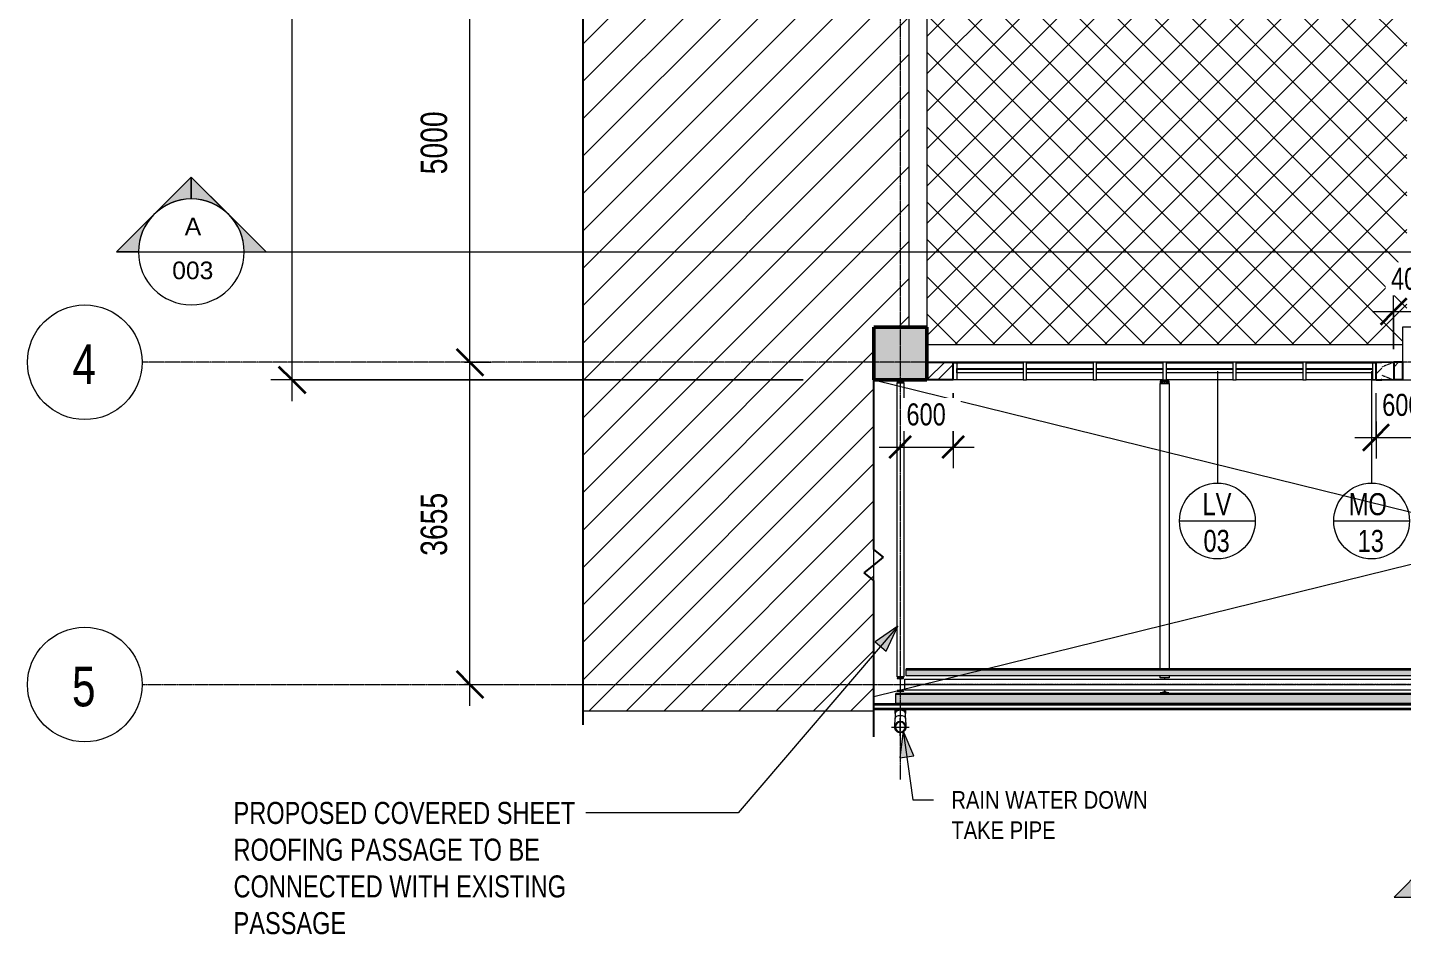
# Model space of a CAD drawing. Header units: millimetres. Extents: x -29259 to 87313, y -139821 to 46728.
# Drawn here: x 27047 to 42654, y -6490 to 3797 of the extents above; entities that cross this region are included whole.
import ezdxf

# ---------------------------------------------------------------- set-up
doc = ezdxf.new("R2010")
doc.units = ezdxf.units.MM
for name, pattern in [('Dash', [6.35, 3.175, -3.175]), ('Dash_2_', [6.35, 3.175, -3.175]), ('Grid Line', [22.225, 12.7, -3.175, 3.175, -3.175]), ('Hidden', [7.14375, 4.7625, -2.38125])]:
    doc.linetypes.add(name, pattern=pattern)
for name, color, linetype, lineweight in [('A-ANNO-DIMS', 211, 'Continuous', 9), ('A-ANNO-DIMS-100', 211, 'Continuous', 9), ('A-DETL-GENF', 92, 'Continuous', 9), ('A-DETL-MEDM', 33, 'Continuous', 25), ('A-DETL-THIN', 151, 'Continuous', 9), ('A-FLOR', 192, 'Continuous', 9), ('A-FLOR-PATT', 8, 'Continuous', 18), ('A-GLAZ', 151, 'Continuous', 9), ('A-GLAZ-HDLN', 1, 'Dash', 18), ('A-GLAZ-IDEN', 152, 'Continuous', 9), ('A-ROOF', 132, 'Continuous', 9), ('A-WALL', 113, 'Continuous', 18), ('A-WALL-PATT', 111, 'Continuous', 18), ('G-ANNO-SYMB', 111, 'Continuous', 9), ('G-ANNO-TEXT', 231, 'Continuous', 9), ('P-PIPE', 3, 'Continuous', 9), ('P-PIPE-CNTR', 3, 'Continuous', 9), ('S-BEAM', 12, 'Continuous', 9), ('S-BEAM-HDLN', 1, 'Dash', 9), ('S-COLS', 52, 'Continuous', 18), ('S-GRID', 8, 'Continuous', 9), ('S-GRID-IDEN', 1, 'Continuous', 9)]:
    doc.layers.add(name, color=color, linetype=linetype, lineweight=lineweight)
doc.styles.add('Arial Narrow', font='ARIALN.TTF', dxfattribs={"height": 200})
doc.styles.add('Arial_2', font='arial.ttf', dxfattribs={"height": 200})
doc.styles.add('Century Gothic', font='GOTHIC.TTF', dxfattribs={"width": 0.8, "height": 450})
doc.styles.add('Century Gothic_1', font='GOTHIC.TTF', dxfattribs={"width": 0.8, "height": 250})
doc.styles.add('Century Gothic_2', font='GOTHIC.TTF', dxfattribs={"width": 0.8, "height": 300})
doc.dimstyles.new('Diagonal_-_2_5mm_Century_Gothic', dxfattribs={"dimscale": 304.8, "dimtxt": 261.042067, "dimasz": 0.984252, "dimexe": 0.787402, "dimexo": 0.492126, "dimgap": 0.574147, "dimtad": 1, "dimdec": 0, "dimzin": 0, "dimdsep": 46, "dimtxsty": 'Century Gothic_1', "dimblk1": 'OBLIQUE', "dimblk2": 'OBLIQUE', "dimsah": 1, "dimcen": 0.09, "dimdle": 0.787402, "dimazin": 0, "dimtfac": 1, "dimtdec": 4, "dimtix": 1, "dimtmove": 0, "dimatfit": 3, "dimfxl": 1, "dimtvp": 1, "dimtfill": 1, "dimtolj": 1, "dimtzin": 0, "dimarcsym": 2})
doc.dimstyles.new('Diagonal_-_2_5mm_Century_Gothic__T', dxfattribs={"dimscale": 304.8, "dimtxt": 261.042067, "dimasz": 0.82021, "dimexe": 0.787402, "dimexo": 0.492126, "dimgap": 0.574147, "dimtad": 1, "dimdec": 0, "dimzin": 0, "dimdsep": 46, "dimtxsty": 'Century Gothic_1', "dimblk1": 'OBLIQUE', "dimblk2": 'OBLIQUE', "dimsah": 1, "dimcen": 0.09, "dimdle": 0.787402, "dimazin": 0, "dimtfac": 1, "dimtdec": 4, "dimtix": 1, "dimtmove": 0, "dimatfit": 3, "dimfxl": 1, "dimtvp": 1, "dimtfill": 1, "dimtolj": 1, "dimtzin": 0, "dimarcsym": 2})
doc.dimstyles.new('Diagonal_-_3mm_Century_Gothic', dxfattribs={"dimscale": 304.8, "dimtxt": 313.250481, "dimasz": 0.984252, "dimexe": 0.787402, "dimexo": 0.492126, "dimgap": 0.574147, "dimtad": 1, "dimdec": 0, "dimzin": 0, "dimdsep": 46, "dimtxsty": 'Century Gothic_2', "dimblk1": 'OBLIQUE', "dimblk2": 'OBLIQUE', "dimsah": 1, "dimcen": 0.09, "dimdle": 0.787402, "dimazin": 0, "dimtfac": 1, "dimtdec": 4, "dimtix": 1, "dimtmove": 0, "dimatfit": 3, "dimfxl": 1, "dimtvp": 1, "dimtfill": 1, "dimtolj": 1, "dimtzin": 0, "dimarcsym": 2})
pattern_1 = [(45, (36954.4, 0), (-251.447, 251.447), []), (45, (36954.4, 381), (-251.447, 251.447), [])]

# ---------------------------------------------------------------- blocks, each defined once
blk = doc.blocks.new('B Column - 510919-FIRST FLOOR PLAN')
at = {"layer": 'S-COLS', "lineweight": 9}
blk.add_hatch(color=55, dxfattribs=at).paths.add_polyline_path([(26, -3730), (38, -3730), (38, -3728), (34, -3724), (6, -3719), (4, -3716), (3, -3712), (4, -3594), (6, -3591), (10, -3589), (34, -3586), (38, -3580), (-37, -3580), (-37, -3582), (-34, -3586), (-6, -3591), (-4, -3594), (-2, -3598), (-4, -3716), (-6, -3719), (-10, -3721), (-34, -3724), (-37, -3730)])
at = {"layer": 'S-COLS', "color": 250, "lineweight": 9}
for p, q in [((38, -3580), (-37, -3580)), ((-37, -3580), (-37, -3582)), ((-34, -3586), (-10, -3589)), ((10, -3589), (34, -3586)), ((38, -3582), (38, -3580)), ((-37, -3728), (-37, -3730)), ((-37, -3730), (38, -3730)), ((-10, -3721), (-34, -3724)), ((-2, -3598), (-2, -3712)), ((3, -3712), (3, -3598)), ((34, -3724), (10, -3721)), ((38, -3730), (38, -3728))]:
    blk.add_line(p, q, dxfattribs=at)
for centre, radius, start, end in [((-33, -3582), 4.5, 180, 262), ((-11, -3598), 9, 0, 82), ((12, -3598), 9, 98, 180), ((33, -3582), 4.5, 278, 0), ((-33, -3728), 4.5, 98, 180), ((-11, -3712), 9, 278, 0), ((12, -3712), 9, 180, 262), ((33, -3728), 4.5, 360, 82)]:
    blk.add_arc(centre, radius, start, end, dxfattribs=at)
blk = doc.blocks.new('B - ISMB150-852612-FIRST FLOOR PLAN')
at = {"layer": 'S-BEAM', "color": 250}
for p, q in [((1710, 37), (1722, 37)), ((1722, 37), (1722, -37)), ((1722, -37), (1710, -37))]:
    blk.add_line(p, q, dxfattribs=at)
at = {"layer": 'S-BEAM-HDLN', "color": 250, "linetype": 'Dash_2_'}
for p, q in [((1708, 2), (1709, 2)), ((1710, 2), (1722, 2)), ((1709, -3), (1708, -3)), ((1722, -3), (1710, -3))]:
    blk.add_line(p, q, dxfattribs=at)
blk = doc.blocks.new('B - ISMB150-1419391-FIRST FLOOR PLAN')
at = {"layer": 'S-BEAM', "color": 250}
for p, q in [((-37, -212), (-37, -234)), ((38, -212), (-37, -212)), ((-37, -212), (-37, -212)), ((-37, -233), (-37, -234)), ((-37, -234), (38, -234)), ((-37, -3568), (-37, -234)), ((-34, -213), (-10, -213)), ((-10, -232), (-34, -233)), ((-2, -215), (-2, -231)), ((3, -231), (3, -215)), ((10, -213), (34, -213)), ((34, -233), (10, -232)), ((38, -234), (38, -212)), ((38, -212), (38, -212)), ((38, -234), (38, -233)), ((38, -234), (38, -3568)), ((38, -3568), (-37, -3568))]:
    blk.add_line(p, q, dxfattribs=at)
for centre, major_axis, start_param, end_param in [((-33, -212), (-4.5, 0), 0, 1.43117), ((-33, -233), (4.5, 0), 1.710423, 3.141593), ((-11, -215), (9, 0), 0, 1.43117), ((-11, -231), (-9, 0), 1.710423, 3.141593), ((12, -215), (-9, 0), 4.852015, 6.283185), ((12, -231), (9, 0), 3.141593, 4.572763), ((33, -212), (4.5, 0), 4.852015, 6.283185), ((33, -233), (4.5, 0), 0, 1.43117)]:
    blk.add_ellipse(centre, major_axis=major_axis, ratio=0.144776, start_param=start_param, end_param=end_param, dxfattribs=at)
blk = doc.blocks.new('B - ISMB250-1347309-FIRST FLOOR PLAN')
at = {"layer": 'S-BEAM', "color": 250}
for p, q in [((-2949.8, -62.5), (-2949.8, 62.5)), ((-2949.8, 62.5), (2937.3, 62.5)), ((2937.3, 62.5), (2937.3, -62.5)), ((2937.3, -62.5), (-2949.8, -62.5))]:
    blk.add_line(p, q, dxfattribs=at)
at = {"layer": 'S-BEAM-HDLN', "color": 250, "linetype": 'Dash_2_'}
for p, q in [((-2949.8, 3.45), (2937.3, 3.45)), ((2937.3, -3.45), (-2949.8, -3.45))]:
    blk.add_line(p, q, dxfattribs=at)
blk = doc.blocks.new('B - ISMB200-1419365-FIRST FLOOR PLAN')
at = {"layer": 'S-BEAM', "color": 250}
for p, q in [((2950, -216), (2950, -239)), ((3050, -216), (2950, -216)), ((2950, -216), (2950, -216)), ((2950, -239), (3050, -239)), ((2950, -239), (2950, -239)), ((2950, -3477), (2950, -239)), ((2955, -217), (2988, -217)), ((2988, -238), (2955, -238)), ((2997, -219), (2997, -236)), ((3003, -236), (3003, -219)), ((3012, -217), (3045, -217)), ((3045, -238), (3012, -238)), ((3050, -239), (3050, -216)), ((3050, -216), (3050, -216)), ((3050, -239), (3050, -239)), ((3050, -239), (3050, -3477)), ((2950, -3581), (2950, -3556)), ((3050, -3581), (2950, -3581)), ((3050, -3556), (3050, -3581))]:
    blk.add_line(p, q, dxfattribs=at)
for centre, major_axis, start_param, end_param in [((2955, -216), (5.5, 0), 3.141593, 4.572763), ((2955, -239), (5.5, 0), 1.710423, 3.141593), ((2986, -219), (11, 0), 0, 1.43117), ((2986, -236), (-11, 0), 1.710423, 3.141593), ((3014, -219), (-11, 0), 4.852015, 6.283185), ((3014, -236), (11, 0), 3.141593, 4.572763), ((3044, -216), (5.5, 0), 4.852015, 6.283185), ((3044, -239), (5.5, 0), 0, 1.43117)]:
    blk.add_ellipse(centre, major_axis=major_axis, ratio=0.114559, start_param=start_param, end_param=end_param, dxfattribs=at)
blk = doc.blocks.new('B Column - 1352867-FIRST FLOOR PLAN')
at = {"layer": 'S-COLS', "lineweight": 9}
h = blk.add_hatch(color=55, dxfattribs=at)
h.paths.add_polyline_path([(3006, -3755), (3050, -3755), (3050, -3753), (3045, -3748), (3010, -3742), (3006, -3739), (3003, -3734), (3003, -3732), (3002, -3718), (2997, -3718), (2997, -3735), (2994, -3739), (2990, -3742), (2988, -3743), (2955, -3748), (2950, -3753), (2950, -3755)])
h.paths.add_polyline_path([(2998, -3593), (3003, -3593), (3003, -3581), (2997, -3581), (2997, -3593)])
at = {"layer": 'S-COLS', "color": 250, "lineweight": 9}
for p, q in [((2997, -3581), (2997, -3593)), ((3003, -3593), (3003, -3581)), ((2988, -3743), (2955, -3748)), ((2997, -3718), (2997, -3732)), ((3003, -3732), (3003, -3718)), ((3045, -3748), (3012, -3743)), ((2950, -3753), (2950, -3755)), ((2950, -3755), (3050, -3755)), ((3050, -3755), (3050, -3753))]:
    blk.add_line(p, q, dxfattribs=at)
for centre, radius, start, end in [((2986, -3732), 11, 278, 0), ((3014, -3732), 11, 180, 262), ((2955, -3753), 5.5, 98, 180), ((3044, -3753), 5.5, 0, 82)]:
    blk.add_arc(centre, radius, start, end, dxfattribs=at)
blk = doc.blocks.new('SFC - ISMC125-1418506-FIRST FLOOR PLAN')
at = {"layer": 'S-BEAM', "color": 250}
for p, q in [((66, -3477), (66, -3476)), ((14199, -3476), (66, -3476)), ((66, -3479), (66, -3477)), ((66, -3491), (66, -3479)), ((14199, -3491), (66, -3491)), ((66, -3492), (66, -3491)), ((66, -3491), (66, -3491)), ((66, -3556), (66, -3492)), ((14199, -3492), (66, -3492)), ((14199, -3556), (66, -3556)), ((14199, -3476), (14199, -3477)), ((14199, -3477), (14199, -3479)), ((14199, -3479), (14199, -3491)), ((14199, -3491), (14199, -3491)), ((14199, -3491), (14199, -3492)), ((14199, -3492), (14199, -3556))]:
    blk.add_line(p, q, dxfattribs=at)
blk = doc.blocks.new('SFC - ISMC125-1360916-FIRST FLOOR PLAN')
at = {"layer": 'S-BEAM', "color": 250}
for p, q in [((-50, -3880), (-50, -3755)), ((2950, -3755), (-50, -3755)), ((5950, -3755), (3050, -3755)), ((10020, -3755), (6050, -3755)), ((14100, -3755), (10120, -3755)), ((14149, -3755), (14149, -3880))]:
    blk.add_line(p, q, dxfattribs=at)
at = {"layer": 'S-BEAM', "color": 250, "linetype": 'Hidden'}
for p, q in [((14149, -3760), (-50, -3760)), ((-50, -3766), (14149, -3766)), ((14149, -3869), (-50, -3869)), ((-50, -3875), (14149, -3875))]:
    blk.add_line(p, q, dxfattribs=at)
blk = doc.blocks.new('Roaster Building_ST_RVT2022_detached_rvt-2-FIRST FLOOR PLAN')
at = {"layer": 'S-COLS', "lineweight": 5}
blk.add_hatch(color=254, dxfattribs=at).paths.add_polyline_path([(26, -200), (300, -200), (300, 400), (-300, 400), (-300, -200), (-222, -200)])
at = {"layer": 'S-COLS', "color": 7, "lineweight": 50}
for p, q in [((100, 400), (-300, 400)), ((-300, 400), (-300, -200)), ((300, 400), (100, 400)), ((300, -200), (300, 400)), ((-300, -200), (300, -200))]:
    blk.add_line(p, q, dxfattribs=at)
at = {"layer": 'S-COLS', "color": 250, "lineweight": 9}
for p, q in [((6300, 400), (5700, 400)), ((5700, 400), (5700, -200)), ((5700, -200), (6300, -200))]:
    blk.add_line(p, q, dxfattribs=at)
at = {"layer": 'S-BEAM', "color": 250, "lineweight": 9, "rotation": 89.9999999999999}
blk.add_blockref('B - ISMB150-852612-FIRST FLOOR PLAN', (0, -1922), dxfattribs=at)
at = {"layer": 'S-BEAM', "color": 250, "lineweight": 9}
for name, p in [('B - ISMB150-1419391-FIRST FLOOR PLAN', (0, 0)), ('B - ISMB200-1419365-FIRST FLOOR PLAN', (0, 0)), ('SFC - ISMC125-1418506-FIRST FLOOR PLAN', (0, 0)), ('B - ISMB250-1347309-FIRST FLOOR PLAN', (3000, -3655)), ('SFC - ISMC125-1360916-FIRST FLOOR PLAN', (0, 0))]:
    blk.add_blockref(name, p, dxfattribs=at)
at = {"layer": 'S-COLS', "color": 250, "lineweight": 9}
for name in ['B Column - 510919-FIRST FLOOR PLAN', 'B Column - 1352867-FIRST FLOOR PLAN']:
    blk.add_blockref(name, (0, 0), dxfattribs=at)
blk = doc.blocks.new('SFC - ISMC125-V8-FIRST FLOOR PLAN')
at = {"layer": 'S-BEAM', "lineweight": 18}
for points in [[(12939, -3479), (14199, -3478), (14199, -3477), (66, -3477), (66, -3479), (12691, -3479)], [(8221, -3491), (14199, -3491), (14199, -3479), (66, -3479), (66, -3491), (8097, -3491)], [(14181, -3556), (14199, -3556), (14199, -3492), (66, -3492), (66, -3556), (14119, -3556)]]:
    blk.add_hatch(color=50, dxfattribs=at).paths.add_polyline_path(points)
at = {"layer": 'S-BEAM', "color": 255, "lineweight": 18}
for p, q in [((66, -3477), (66, -3476)), ((14199, -3476), (66, -3476)), ((66, -3479), (66, -3477)), ((66, -3491), (66, -3479)), ((14199, -3491), (66, -3491)), ((66, -3492), (66, -3491)), ((66, -3491), (66, -3491)), ((66, -3556), (66, -3492)), ((14199, -3492), (66, -3492)), ((14199, -3556), (66, -3556)), ((14199, -3476), (14199, -3477)), ((14199, -3477), (14199, -3479)), ((14199, -3479), (14199, -3491)), ((14199, -3491), (14199, -3491)), ((14199, -3491), (14199, -3492)), ((14199, -3492), (14199, -3556))]:
    blk.add_line(p, q, dxfattribs=at)
blk = doc.blocks.new('SFC - ISMC125-V9-FIRST FLOOR PLAN')
at = {"layer": 'S-BEAM', "lineweight": 18}
blk.add_hatch(color=50, dxfattribs=at).paths.add_polyline_path([(275, -3880), (14149, -3880), (14149, -3755), (-50, -3755), (-50, -3880), (26, -3880)])
at = {"layer": 'S-BEAM', "color": 255, "lineweight": 18}
for p, q in [((-50, -3880), (-50, -3755)), ((2950, -3755), (-50, -3755)), ((14149, -3760), (-50, -3760)), ((-50, -3766), (14149, -3766)), ((14149, -3869), (-50, -3869)), ((-50, -3875), (14149, -3875)), ((5950, -3755), (3050, -3755)), ((10020, -3755), (6050, -3755)), ((14100, -3755), (10120, -3755)), ((14149, -3755), (14149, -3880))]:
    blk.add_line(p, q, dxfattribs=at)
blk = doc.blocks.new('Roaster Building_ST_RVT2022 _SST__rvt-2-FIRST FLOOR PLAN')
at = {"layer": 'S-BEAM', "color": 250, "lineweight": 9}
for name in ['SFC - ISMC125-V8-FIRST FLOOR PLAN', 'SFC - ISMC125-V9-FIRST FLOOR PLAN']:
    blk.add_blockref(name, (0, 0), dxfattribs=at)
blk = doc.blocks.new('Roofs 1 - Roofs 1-615606-FIRST FLOOR PLAN')
at = {"layer": 'A-ROOF', "lineweight": 35}
for p, q in [((14300, -3880), (-300, -3880)), ((14300, -3933), (14300, -3880)), ((14300, -3933), (-300, -3933))]:
    blk.add_line(p, q, dxfattribs=at)
blk = doc.blocks.new('M_Elbow - PVC - Sch 40 - Standard-772241-FIRST FLOOR PLAN')
at = {"layer": 'P-PIPE'}
for p, q in [((14096, -4041), (14096, -4086)), ((14223, -4086), (14223, -4041))]:
    blk.add_line(p, q, dxfattribs=at)
at = {"layer": 'P-PIPE', "flags": 128}
for points in [[(14096, -4137), (14096, -4137), (14096, -4137), (14096, -4136), (14096, -4136), (14096, -4135), (14096, -4134), (14096, -4133), (14096, -4132), (14096, -4131), (14096, -4129), (14096, -4127), (14096, -4126), (14096, -4124), (14096, -4122), (14096, -4119), (14096, -4117), (14096, -4114), (14096, -4112), (14096, -4109), (14096, -4106), (14096, -4103), (14096, -4100), (14096, -4097), (14096, -4094), (14096, -4090), (14096, -4087), (14096, -4086)], [(14160, -4201), (14157, -4201), (14155, -4200), (14152, -4200), (14150, -4200), (14147, -4199), (14145, -4199), (14142, -4198), (14140, -4197), (14138, -4197), (14135, -4196), (14133, -4195), (14131, -4193), (14128, -4192), (14126, -4191), (14124, -4190), (14122, -4188), (14120, -4186), (14118, -4185), (14116, -4183), (14114, -4181), (14113, -4179), (14111, -4178), (14109, -4176), (14108, -4174), (14107, -4171), (14105, -4169), (14104, -4167), (14103, -4165), (14102, -4162), (14101, -4160), (14100, -4158), (14099, -4155), (14098, -4153), (14098, -4150), (14097, -4148), (14097, -4145), (14097, -4143), (14097, -4140), (14096, -4138), (14096, -4137)], [(14223, -4137), (14223, -4140), (14223, -4142), (14223, -4145), (14223, -4147), (14222, -4150), (14222, -4152), (14221, -4155), (14220, -4157), (14219, -4159), (14218, -4162), (14217, -4164), (14216, -4166), (14215, -4169), (14214, -4171), (14212, -4173), (14211, -4175), (14209, -4177), (14208, -4179), (14206, -4181), (14204, -4183), (14202, -4184), (14200, -4186), (14198, -4188), (14196, -4189), (14194, -4191), (14192, -4192), (14190, -4193), (14188, -4194), (14185, -4195), (14183, -4196), (14181, -4197), (14178, -4198), (14176, -4199), (14173, -4199), (14171, -4200), (14168, -4200), (14166, -4200), (14163, -4201), (14161, -4201), (14160, -4201)], [(14223, -4086), (14223, -4090), (14223, -4093), (14223, -4096), (14223, -4100), (14223, -4103), (14223, -4106), (14223, -4109), (14223, -4111), (14223, -4114), (14223, -4117), (14223, -4119), (14223, -4121), (14223, -4123), (14223, -4125), (14223, -4127), (14223, -4129), (14223, -4130), (14223, -4132), (14223, -4133), (14223, -4134), (14223, -4135), (14223, -4136), (14223, -4136), (14223, -4137), (14223, -4137), (14223, -4137), (14223, -4137)]]:
    blk.add_lwpolyline(points, dxfattribs=at)
at = {"layer": 'P-PIPE'}
for start, end in [(90, 270), (270, 90)]:
    blk.add_arc((14160, -4137), 63.5, start, end, dxfattribs=at)
for start_param, end_param in [(1.570796, 3.141593), (0, 1.570796)]:
    blk.add_ellipse((14160, -4041), major_axis=(63.5, 0), ratio=0.5, start_param=start_param, end_param=end_param, dxfattribs=at)
blk = doc.blocks.new('M_Elbow - PVC - Sch 40 - Standard-V3-FIRST FLOOR PLAN')
at = {"layer": 'P-PIPE'}
for p, q in [((-63, -3933), (-63, -3976)), ((64, -3976), (64, -3933))]:
    blk.add_line(p, q, dxfattribs=at)
at = {"layer": 'P-PIPE', "flags": 128}
blk.add_lwpolyline([(-63, -3880), (-63, -3880), (-63, -3880)], dxfattribs=at)
at = {"layer": 'P-PIPE'}
for start_param, end_param in [(1.570796, 3.576157), (5.84862, 7.853982)]:
    blk.add_ellipse((0, -3976), major_axis=(63.5, 0), ratio=0.5, start_param=start_param, end_param=end_param, dxfattribs=at)
blk = doc.blocks.new('LTTS_Louver_6700x1000 mm - LTTS_Louver_4800x1650 mm-980970-FIRST FLOOR PLAN')
at = {"layer": 'A-GLAZ'}
for p, q in [((-2400, 100), (-2400, -100)), ((-2360, 100), (-2400, 100)), ((-2360, -100), (-2360, 100)), ((-2360, -20), (-2360, 20)), ((-2360, 20), (-1607, 20)), ((-1567, 100), (-1607, 100)), ((-1607, 100), (-1607, -100)), ((-1567, -100), (-1567, 100)), ((-1567, 20), (-813, 20)), ((-773, 100), (-813, 100)), ((-813, 100), (-813, -100)), ((-773, -100), (-773, 100)), ((-773, 20), (-20, 20)), ((20, 100), (-20, 100)), ((-20, 100), (-20, -100)), ((20, -100), (20, 100)), ((20, 20), (773, 20)), ((813, 100), (773, 100)), ((773, 100), (773, -100)), ((813, -100), (813, 100)), ((813, 20), (1567, 20)), ((1607, 100), (1567, 100)), ((1567, 100), (1567, -100)), ((1607, -100), (1607, 100)), ((1607, 20), (2360, 20)), ((2360, -100), (2360, 100)), ((2360, 100), (2400, 100)), ((2360, 20), (2360, -20)), ((2400, 100), (2400, -100)), ((-2400, -100), (-2360, -100)), ((-2360, -29), (-2360, -20)), ((-2360, -20), (-1607, -20)), ((-1607, -29), (-2360, -29)), ((-1607, -100), (-1567, -100)), ((-1567, -20), (-813, -20)), ((-813, -29), (-1567, -29)), ((-813, -100), (-773, -100)), ((-773, -20), (-20, -20)), ((-20, -29), (-773, -29)), ((-20, -100), (20, -100)), ((20, -20), (773, -20)), ((773, -29), (20, -29)), ((773, -100), (813, -100)), ((813, -20), (1567, -20)), ((1567, -29), (813, -29)), ((1567, -100), (1607, -100)), ((1607, -20), (2360, -20)), ((2360, -29), (1607, -29)), ((2360, -20), (2360, -29)), ((2400, -100), (2360, -100))]:
    blk.add_line(p, q, dxfattribs=at)
blk = doc.blocks.new('MECH CUTOUT - M 13-993459-FIRST FLOOR PLAN')
at = {"layer": 'A-GLAZ'}
for p, q in [((-114, 100), (-250, 100)), ((-250, -100), (-250, 100)), ((-114, -100), (-250, -100))]:
    blk.add_line(p, q, dxfattribs=at)
at = {"layer": 'A-GLAZ-HDLN'}
for p, q in [((-114, 45), (-250, 100)), ((-250, -100), (-114, -45))]:
    blk.add_line(p, q, dxfattribs=at)
blk = doc.blocks.new('M_Break Line - M_Break Line-970890-FIRST FLOOR PLAN')
at = {"layer": 'A-DETL-MEDM'}
for p, q in [((-1949, 0), (-1655, 0)), ((-1655, 0), (-177, 0)), ((-177, 0), (-88, 109)), ((-88, 109), (0, 0)), ((0, 0), (88, -109)), ((88, -109), (177, 0)), ((177, 0), (2100, 0))]:
    blk.add_line(p, q, dxfattribs=at)
blk = doc.blocks.new('M_Break Line - M_Break Line-679379-FIRST FLOOR PLAN')
at = {"layer": 'A-DETL-MEDM'}
blk.add_line((-14313, 0), (-71, 0), dxfattribs=at)
blk = doc.blocks.new('Elevation - Filled Arrow 3-988372-FIRST FLOOR PLAN')
at = {"layer": 'G-ANNO-SYMB'}
h = blk.add_hatch(color=256, dxfattribs=at)
edge = h.paths.add_edge_path()
edge.add_line((0, 7.07), (3.54, 3.54))
edge.add_arc((0, 0), 5, 45, 135)
edge.add_line((-3.54, 3.54), (0, 7.07))
h = blk.add_hatch(color=256, dxfattribs=at)
edge = h.paths.add_edge_path()
edge.add_line((-7.07, 0), (-3.54, 3.54))
edge.add_arc((0, 0), 5, 135, 180)
edge.add_line((-5, 0), (-7.07, 0))
h = blk.add_hatch(color=256, dxfattribs=at)
edge = h.paths.add_edge_path()
edge.add_line((7.07, 0), (5, 0))
edge.add_arc((0, 0), 5, 0, 45)
edge.add_line((3.54, 3.54), (7.07, 0))
for p, q in [((0, 7.07), (-3.54, 3.54)), ((0, 7.07), (-3.54, 3.54)), ((3.54, 3.54), (0, 7.07)), ((3.54, 3.54), (0, 7.07)), ((-3.54, 3.54), (-7.07, 0)), ((-3.54, 3.54), (-7.07, 0)), ((3.54, 3.54), (7.07, 0)), ((7.07, 0), (3.54, 3.54)), ((-7.07, 0), (-5, 0)), ((-7.07, 0), (-5, 0)), ((7.07, 0), (5, 0)), ((5, 0), (7.07, 0))]:
    blk.add_line(p, q, dxfattribs=at)
for start, end in [(0, 180), (45, 135), (135, 180), (0, 45), (0, 45)]:
    blk.add_arc((0, 0), 5, start, end, dxfattribs=at)
blk = doc.blocks.new('Grid - M_Grid Head - Circle-24584-FIRST FLOOR PLAN')
at = {"layer": 'S-GRID-IDEN'}
blk.add_circle((0, 0), 6.5, dxfattribs=at)
blk = doc.blocks.new('Section - M_Section Head - Filled-1049-FIRST FLOOR PLAN')
at = {"layer": 'G-ANNO-SYMB'}
h = blk.add_hatch(color=256, dxfattribs=at)
edge = h.paths.add_edge_path()
edge.add_line((-6, 8.49), (-6, 6))
edge.add_arc((-6, 0), 6, 90, 135)
edge.add_line((-10.24, 4.24), (-6, 8.49))
h = blk.add_hatch(color=256, dxfattribs=at)
edge = h.paths.add_edge_path()
edge.add_line((-6, 8.49), (-1.76, 4.24))
edge.add_arc((-6, 0), 6, 45, 90)
edge.add_line((-6, 6), (-6, 8.49))
h = blk.add_hatch(color=256, dxfattribs=at)
edge = h.paths.add_edge_path()
edge.add_line((-14.49, 0), (-10.24, 4.24))
edge.add_arc((-6, 0), 6, 135, 180)
edge.add_line((-12, 0), (-14.49, 0))
h = blk.add_hatch(color=256, dxfattribs=at)
edge = h.paths.add_edge_path()
edge.add_line((2.49, 0), (0, 0))
edge.add_arc((-6, 0), 6, 360, 405)
edge.add_line((-1.76, 4.24), (2.49, 0))
for p, q in [((-6, 8.49), (-14.49, 0)), ((-6, 8.49), (-10.24, 4.24)), ((-6, 8.49), (2.49, 0)), ((-6, 6), (-6, 8.49)), ((-6, 8.49), (-6, 6)), ((-1.76, 4.24), (-6, 8.49)), ((-10.24, 4.24), (-14.49, 0)), ((2.49, 0), (-1.76, 4.24)), ((-14.49, 0), (-12, 0)), ((0, 0), (2.49, 0)), ((-12, 0), (-14.49, 0)), ((0, 0), (2.49, 0))]:
    blk.add_line(p, q, dxfattribs=at)
for start, end in [(360, 180), (90, 135), (45, 90), (135, 180), (360, 45), (180, 360)]:
    blk.add_arc((-6, 0), 6, start, end, dxfattribs=at)
blk = doc.blocks.new('DIMBLOCK25-FIRST FLOOR PLAN')
at = {"layer": 'A-ANNO-DIMS-100', "lineweight": 35, "transparency": 16777216}
for p, q in [((32069, 0), (31919, 150)), ((32069, 0), (32219, -150)), ((32069, -3655), (31919, -3505)), ((32069, -3655), (32219, -3805))]:
    blk.add_line(p, q, dxfattribs=at)
at = {"layer": 'A-ANNO-DIMS-100', "transparency": 16777216}
for p, q in [((32007, 0), (32309, 0)), ((32069, 0), (32007, 0)), ((32069, -3895), (32069, 0)), ((32007, -3655), (32309, -3655)), ((32069, -3655), (32007, -3655))]:
    blk.add_line(p, q, dxfattribs=at)
at = {"layer": 'A-ANNO-DIMS-100', "color": 0, "transparency": 16777216, "insert": (31510, -2195), "char_height": 300, "width": 883.07, "attachment_point": 1, "rotation": 90, "line_spacing_factor": 0.984502, "style": 'Century Gothic_2', "bg_fill": 3, "box_fill_scale": 1.25, "bg_fill_color": 256, "bg_fill_true_color": 13158600, "bg_fill_transparency": 0}
blk.add_mtext('3655', dxfattribs=at)
blk = doc.blocks.new('_Oblique')
at = {"color": 0, "linetype": 'ByBlock', "lineweight": -2}
blk.add_line((-0.5, -0.5), (0.5, 0.5), dxfattribs=at)
blk = doc.blocks.new('DIMBLOCK26-FIRST FLOOR PLAN')
at = {"layer": 'A-ANNO-DIMS-100', "lineweight": 35, "transparency": 16777216}
for p, q in [((32069, 5000), (31919, 5150)), ((32069, 5000), (32219, 4850)), ((32069, 0), (31919, 150)), ((32069, 0), (32219, -150))]:
    blk.add_line(p, q, dxfattribs=at)
at = {"layer": 'A-ANNO-DIMS-100', "transparency": 16777216}
for p, q in [((32007, 5000), (32309, 5000)), ((32069, 5000), (32007, 5000)), ((32069, 0), (32069, 5000)), ((32007, 0), (32309, 0)), ((32069, 0), (32007, 0))]:
    blk.add_line(p, q, dxfattribs=at)
at = {"layer": 'A-ANNO-DIMS-100', "color": 0, "transparency": 16777216, "insert": (31510, 2132), "char_height": 300, "width": 883.07, "attachment_point": 1, "rotation": 90, "line_spacing_factor": 0.984502, "style": 'Century Gothic_2', "bg_fill": 3, "box_fill_scale": 1.25, "bg_fill_color": 256, "bg_fill_true_color": 13158600, "bg_fill_transparency": 0}
blk.add_mtext('5000', dxfattribs=at)
blk = doc.blocks.new('LTTS_A1_WINDOW TAG - LTTS_A1_WINDOW TAG-803410-FIRST FLOOR PLAN')
at = {"layer": 'A-GLAZ-IDEN'}
blk.add_line((-4.31, 0), (4.29, 0), dxfattribs=at)
blk.add_circle((-0.01, 0), 4.3, dxfattribs=at)
blk = doc.blocks.new('DIMBLOCK64-FIRST FLOOR PLAN')
at = {"layer": 'A-ANNO-DIMS-100', "transparency": 16777216}
for p, q in [((37554, -350), (37554, -1201)), ((37554, -961), (37554, -350)), ((36954, -935), (36954, -1201)), ((36954, -961), (36954, -935)), ((36714, -961), (37794, -961))]:
    blk.add_line(p, q, dxfattribs=at)
at = {"layer": 'A-ANNO-DIMS-100', "lineweight": 35, "transparency": 16777216}
for p, q in [((36954, -961), (37079, -836)), ((37554, -961), (37679, -836)), ((36954, -961), (36829, -1086)), ((37554, -961), (37429, -1086))]:
    blk.add_line(p, q, dxfattribs=at)
at = {"layer": 'A-ANNO-DIMS-100', "color": 0, "transparency": 16777216, "insert": (37024, -466), "char_height": 250, "width": 551.92, "attachment_point": 1, "line_spacing_factor": 0.984502, "style": 'Century Gothic_1', "bg_fill": 3, "box_fill_scale": 1.25, "bg_fill_color": 256, "bg_fill_true_color": 13158600, "bg_fill_transparency": 0}
blk.add_mtext('600', dxfattribs=at)
blk = doc.blocks.new('DIMBLOCK67-FIRST FLOOR PLAN')
at = {"layer": 'A-ANNO-DIMS-100', "transparency": 16777216}
for p, q in [((42354, -350), (42354, -1093)), ((42354, -853), (42354, -350)), ((42114, -853), (43194, -853)), ((42954, -791), (42954, -1093)), ((42954, -853), (42954, -791))]:
    blk.add_line(p, q, dxfattribs=at)
at = {"layer": 'A-ANNO-DIMS-100', "lineweight": 35, "transparency": 16777216}
for p, q in [((42354, -853), (42504, -703)), ((42954, -853), (43104, -703)), ((42354, -853), (42204, -1003)), ((42954, -853), (42804, -1003))]:
    blk.add_line(p, q, dxfattribs=at)
at = {"layer": 'A-ANNO-DIMS-100', "color": 0, "transparency": 16777216, "insert": (42424, -358), "char_height": 250, "width": 551.92, "attachment_point": 1, "line_spacing_factor": 0.984502, "style": 'Century Gothic_1', "bg_fill": 3, "box_fill_scale": 1.25, "bg_fill_color": 256, "bg_fill_true_color": 13158600, "bg_fill_transparency": 0}
blk.add_mtext('600', dxfattribs=at)
blk = doc.blocks.new('DIMBLOCK70-FIRST FLOOR PLAN')
at = {"layer": 'A-ANNO-DIMS-100', "transparency": 16777216}
for p, q in [((30051, -440), (30051, 17540)), ((36204, 17300), (29811, 17300)), ((30051, 17300), (36204, 17300)), ((35850, -200), (29811, -200)), ((30051, -200), (35850, -200))]:
    blk.add_line(p, q, dxfattribs=at)
at = {"layer": 'A-ANNO-DIMS-100', "lineweight": 35, "transparency": 16777216}
for p, q in [((30051, 17300), (29901, 17450)), ((30051, 17300), (30201, 17150)), ((30051, -200), (29901, -50)), ((30051, -200), (30201, -350))]:
    blk.add_line(p, q, dxfattribs=at)
at = {"layer": 'A-ANNO-DIMS-100', "color": 0, "transparency": 16777216, "insert": (29491, 8090), "char_height": 300, "width": 1103.84, "attachment_point": 1, "rotation": 90, "line_spacing_factor": 0.984502, "style": 'Century Gothic_2', "bg_fill": 3, "box_fill_scale": 1.25, "bg_fill_color": 256, "bg_fill_true_color": 13158600, "bg_fill_transparency": 0}
blk.add_mtext('17500', dxfattribs=at)
blk = doc.blocks.new('DIMBLOCK74-FIRST FLOOR PLAN')
at = {"layer": 'A-ANNO-DIMS-100', "transparency": 16777216}
for p, q in [((42554, 150), (42554, 816)), ((42954, 638), (42954, 336)), ((42954, 576), (42954, 638)), ((42314, 576), (43194, 576)), ((42554, 576), (42554, 150))]:
    blk.add_line(p, q, dxfattribs=at)
at = {"layer": 'A-ANNO-DIMS-100', "lineweight": 35, "transparency": 16777216}
for p, q in [((42554, 576), (42704, 726)), ((42954, 576), (43104, 726)), ((42554, 576), (42404, 426)), ((42954, 576), (42804, 426))]:
    blk.add_line(p, q, dxfattribs=at)
at = {"layer": 'A-ANNO-DIMS-100', "color": 0, "transparency": 16777216, "insert": (42524, 1072), "char_height": 250, "width": 551.92, "attachment_point": 1, "line_spacing_factor": 0.984502, "style": 'Century Gothic_1', "bg_fill": 3, "box_fill_scale": 1.25, "bg_fill_color": 256, "bg_fill_true_color": 13158600, "bg_fill_transparency": 0}
blk.add_mtext('400', dxfattribs=at)

msp = doc.modelspace()

# ---------------------------------------------------------------- hatches: boundary and pattern name
at = {"layer": 'A-DETL-GENF'}
h = msp.add_hatch(dxfattribs=at)
h.set_pattern_fill('FP_2', color=9, style=0, pattern_type=2)
h.set_pattern_definition([(45, (36954.4, 0), (-212.132, 212.132), [])])
h.paths.add_polyline_path([(34994, -3955.1), (36654.4, -3955.1), (36654.4, 400), (37054.4, 400), (37054.4, 4700), (36654.4, 4700), (36654.4, 5300), (37054.4, 5300), (37054.4, 10699.9), (36654.4, 10699.9), (36654.4, 11299.9), (37054.4, 11299.9), (37054.4, 16099.9), (36354.4, 16099.9), (36354.4, 17299.9), (37054.4, 17299.9), (37054.4, 17600), (46499.4, 17600), (46499.4, 20391.8), (40181.1, 20391.8), (40145.7, 20239.6), (40110.3, 20391.8), (33354.4, 20391.8), (33354.4, 10270.7), (33529.4, 10235.3), (33354.4, 10199.9), (33354.4, -3955.1)])
at = {"layer": 'A-FLOR-PATT', "lineweight": 9}
h = msp.add_hatch(dxfattribs=at)
h.set_pattern_fill('FP_3', color=256, style=0, pattern_type=2)
h.set_pattern_definition([(45, (36954.4, 0), (-212.132, 212.132), []), (135, (36954.4, 0), (-212.132, -212.132), [])])
h.paths.add_polyline_path([(37255, 200), (42654.4, 200), (42654.4, 400), (42704.4, 400), (42704.4, 4700), (42654.4, 4700), (42654.4, 5300), (43254.4, 5300), (43254.4, 5200), (46119.4, 5200), (46119.4, 5775), (46044.4, 5775.9), (46044.4, 10899.9), (45763.8, 10899.9), (45763.8, 9948.7), (44538.8, 9948.7), (44538.8, 10899.9), (43254.4, 10899.9), (43254.4, 10699.9), (42654.4, 10699.9), (42654.4, 10899.9), (37255, 10899.9), (37255, 1118.9)])
h.paths.add_polyline_path([(48900.4, 5200), (50654.4, 5200), (50654.4, 5300), (50854.4, 5300), (50854.4, 10699.9), (50654.4, 10699.9), (50654.4, 10899.9), (49753.9, 10899.9), (49753.1, 7231.7), (48724.4, 7231.7), (48723.5, 5775), (48649.4, 5775), (48649.4, 5200)])
h.paths.add_polyline_path([(48652, 5825), (48674.4, 5825), (48675.2, 7281.7), (49703.9, 7281.7), (49703.9, 10899.9), (49678.9, 10899.9), (49678.9, 7306.7), (48649.4, 7306.7), (48649.4, 5825)])
h.paths.add_polyline_path([(46119.4, 5825), (46119.4, 10899.9), (46094.4, 10899.9), (46094.4, 5825)])
h.paths.add_polyline_path([(44891.3, 9061.5), (44819.7, 9067.7), (44750.2, 9086.3), (44685.1, 9116.7), (44626.2, 9158), (44575.3, 9208.8), (44534.1, 9267.7), (44503.7, 9332.9), (44485.1, 9402.3), (44478.8, 9474), (44485.1, 9545.6), (44503.7, 9615), (44534.1, 9680.2), (44575.3, 9739.1), (44626.2, 9789.9), (44685.1, 9831.2), (44750.2, 9861.6), (44819.7, 9880.2), (44891.3, 9886.5), (44962.9, 9880.2), (45032.4, 9861.6), (45097.6, 9831.2), (45156.5, 9789.9), (45207.3, 9739.1), (45248.5, 9680.2), (45278.9, 9615), (45297.5, 9545.6), (45303.8, 9474), (45297.5, 9402.3), (45278.9, 9332.9), (45248.5, 9267.7), (45207.3, 9208.8), (45156.5, 9158), (45097.6, 9116.7), (45032.4, 9086.3), (44962.9, 9067.7), (44927.1, 9064.6)])
h.paths.add_polyline_path([(40076.9, 9429.4), (40031.7, 9429.4), (39987.8, 9440.2), (39947.8, 9461.2), (39914, 9491.2), (39888.3, 9528.4), (39872.3, 9570.7), (39866.8, 9615.5), (39872.3, 9660.4), (39888.3, 9702.7), (39914, 9739.9), (39947.8, 9769.8), (39987.8, 9790.8), (40031.7, 9801.7), (40076.9, 9801.7), (40120.8, 9790.8), (40160.8, 9769.8), (40194.7, 9739.9), (40220.3, 9702.7), (40236.4, 9660.4), (40241.8, 9615.5), (40236.4, 9570.7), (40220.3, 9528.4), (40194.7, 9491.2), (40160.8, 9461.2), (40120.8, 9440.2)])
at = {"layer": 'A-WALL-PATT', "lineweight": 9}
h = msp.add_hatch(dxfattribs=at)
h.set_pattern_fill('FP_1', color=256, style=0, pattern_type=2)
h.set_pattern_definition(pattern_1)
h.paths.add_polyline_path([(37254.4, -200.1), (37271.4, -200), (37271.4, -5.7), (38347.7, -5.7), (38347.7, -0.1), (37254.4, -0.1), (37254.4, -200)])
h.paths.add_polyline_path([(42654.4, -200.1), (42654.4, -0.1), (42558, -0.1), (42558, -200.1)])
h.paths.add_polyline_path([(42417, -200.1), (42418, -200), (42418, -0.1), (41561.1, -1), (41561.1, -5.7), (42417, -5.7), (42417, -200)])
h.paths.add_polyline_path([(39181.1, -5.7), (39934.4, -5.7), (39934.4, -0.1), (39181.1, -0.1), (39181.1, -3.6)])
h.paths.add_polyline_path([(41521.1, -5.7), (41521.1, -0.1), (40767.7, -0.1), (40767.7, -5.7), (41450.5, -5.7)])
h.paths.add_polyline_path([(39141.1, -5.7), (39141.1, -0.1), (38387.7, -0.1), (38387.7, -5.7), (38967.2, -5.7)])
h.paths.add_polyline_path([(40727.7, -5.7), (40727.7, -0.1), (39974.4, -0.1), (39974.4, -5.7), (40705.5, -5.7)])
h = msp.add_hatch(dxfattribs=at)
h.set_pattern_fill('FP_1', color=256, style=0, pattern_type=2)
h.set_pattern_definition(pattern_1)
h.paths.add_polyline_path([(42354.4, -200.1), (42417, -200.1), (42417, -5.7), (42354.4, -5.7), (42354.4, -100.1)])
h.paths.add_polyline_path([(37477.3, -200.1), (37554.4, -200.1), (37554.4, -5.7), (37271.4, -5.7), (37271.4, -200.1)])
h = msp.add_hatch(dxfattribs=at)
h.set_pattern_fill('FP_1', color=256, style=0, pattern_type=2)
h.set_pattern_definition(pattern_1)
h.paths.add_polyline_path([(42554.4, -200.1), (42558, -200.1), (42558, -0.1), (42554.4, -0.1)])
at = {"layer": 'G-ANNO-TEXT'}
for points in [[(36927, -2995), (36670.7, -3170.5), (36792.8, -3275.1)], [(36986, -4178.9), (36948.3, -4487.2), (37107.5, -4464.8)]]:
    msp.add_hatch(color=250, dxfattribs=at).paths.add_polyline_path(points)

# ---------------------------------------------------------------- linework, layer by layer
at = {"layer": 'A-DETL-THIN'}
for p, q in [((37054.4, 400), (37054.4, 4700)), ((36654.4, -3955.1), (36654.4, 400)), ((36654.4, 400), (37054.4, 400)), ((36654.4, -200), (51254.4, -3793.1)), ((51254.4, -200), (36654.4, -3793.1)), ((33354.4, -3955.1), (36654.4, -3955.1))]:
    msp.add_line(p, q, dxfattribs=at)
at = {"layer": 'A-FLOR'}
for p, q in [((37255, 10899.9), (37255, 200)), ((37255, 200), (42654.4, 200))]:
    msp.add_line(p, q, dxfattribs=at)
at = {"layer": 'A-GLAZ-IDEN'}
msp.add_line((40554.4, -100.1), (40553.3, -1370.1), dxfattribs=at)
at = {"layer": 'A-WALL', "lineweight": 25}
for p, q in [((37254.4, -0.1), (38347.7, -0.1)), ((37254.4, -0.1), (37254.4, -200.1)), ((37554.4, -200.1), (37554.4, -5.7)), ((38387.7, -0.1), (39141.1, -0.1)), ((39181.1, -0.1), (39934.4, -0.1)), ((39974.4, -0.1), (40727.7, -0.1)), ((40767.7, -0.1), (41521.1, -0.1)), ((41561.1, -0.1), (42418, -0.1)), ((42354.4, -200.1), (42354.4, -5.7)), ((42654.4, -0.1), (42554.4, -0.1)), ((42554.4, -0.1), (42554.4, -200.1)), ((42654.4, -0.1), (42654.4, -200.1)), ((37554.4, -200.1), (37254.4, -200.1)), ((42354.4, -200.1), (42418, -200.1)), ((42654.4, -200.1), (42554.4, -200.1))]:
    msp.add_line(p, q, dxfattribs=at)
at = {"layer": 'A-WALL', "lineweight": 9}
for p, q in [((37554.4, -5.7), (38347.7, -5.7)), ((38387.7, -5.7), (39141.1, -5.7)), ((39181.1, -5.7), (39934.4, -5.7)), ((39974.4, -5.7), (40727.7, -5.7)), ((40767.7, -5.7), (41521.1, -5.7)), ((41561.1, -5.7), (42354.4, -5.7)), ((42418, -0.1), (42554.4, -0.1)), ((38347.7, -200.1), (37554.4, -200.1)), ((39141.1, -200.1), (38387.7, -200.1)), ((39934.4, -200.1), (39181.1, -200.1)), ((40727.7, -200.1), (39974.4, -200.1)), ((41521.1, -200.1), (40767.7, -200.1)), ((42354.4, -200.1), (41561.1, -200.1)), ((42554.4, -200.1), (42418, -200.1))]:
    msp.add_line(p, q, dxfattribs=at)
at = {"layer": 'G-ANNO-SYMB'}
for p, q in [((28306.8, 1252.3), (29506.8, 1252.3)), ((29506.8, 1252.3), (56718.9, 1252.3))]:
    msp.add_line(p, q, dxfattribs=at)
at = {"layer": 'G-ANNO-TEXT', "color": 250}
for p, q in [((36927, -2995), (35112.9, -5111.5)), ((36927, -2995), (36670.7, -3170.5)), ((36792.8, -3275.1), (36927, -2995)), ((36670.7, -3170.5), (36792.8, -3275.1)), ((36986, -4178.9), (36948.3, -4487.2)), ((37107.5, -4464.8), (36986, -4178.9)), ((36986, -4178.9), (37096.6, -4963.7)), ((36948.3, -4487.2), (37107.5, -4464.8)), ((37096.6, -4963.7), (37330.7, -4963.7)), ((33729.7, -5111.5), (33383.4, -5111.5)), ((35112.9, -5111.5), (33729.7, -5111.5))]:
    msp.add_line(p, q, dxfattribs=at)
at = {"layer": 'P-PIPE'}
for p, q in [((36897.2, -3976), (36897.2, -4040.9)), ((37011.5, -4040.9), (37011.5, -3976))]:
    msp.add_line(p, q, dxfattribs=at)
for radius, start, end in [(57.2, 0, 180), (57.1, 180, 360)]:
    msp.add_arc((36954.4, -4137.1), radius, start, end, dxfattribs=at)
for major_axis, start_param, end_param in [((-57.2, 0), 4.712389, 6.2831853), ((-57.1, 0), 3.1415927, 4.712389)]:
    msp.add_ellipse((36954.4, -3976), major_axis=major_axis, ratio=0.5, start_param=start_param, end_param=end_param, dxfattribs=at)
at = {"layer": 'P-PIPE-CNTR'}
for p, q in [((36854.4, -3879.8), (36890.9, -3879.8)), ((36954.4, -4237.1), (36954.4, -4037.1)), ((36854.4, -4137.1), (37054.4, -4137.1))]:
    msp.add_line(p, q, dxfattribs=at)
at = {"layer": 'S-GRID', "linetype": 'Grid Line'}
for p, q in [((36954.4, 24636.9), (36954.4, -4731.2)), ((57401, 0), (28347.2, 0)), ((28347.2, -3655.1), (54329.1, -3655.1))]:
    msp.add_line(p, q, dxfattribs=at)

# ---------------------------------------------------------------- block references
at = {"color": 10, "lineweight": 5}
msp.add_blockref('Roaster Building_ST_RVT2022_detached_rvt-2-FIRST FLOOR PLAN', (36954.4, 0), dxfattribs=at)
at = {"color": 8, "lineweight": 5}
msp.add_blockref('Roaster Building_ST_RVT2022 _SST__rvt-2-FIRST FLOOR PLAN', (36954.4, 0), dxfattribs=at)
at = {"layer": 'A-DETL-GENF'}
for name, p, rotation in [('M_Break Line - M_Break Line-679379-FIRST FLOOR PLAN', (33354.4, 10199.9), 89.9999999999999), ('M_Break Line - M_Break Line-970890-FIRST FLOOR PLAN', (36654.4, -2300), 90.00000000000007)]:
    msp.add_blockref(name, p, dxfattribs=dict(at, rotation=rotation))
at = {"layer": 'A-GLAZ', "rotation": 180}
for name, p in [('LTTS_Louver_6700x1000 mm - LTTS_Louver_4800x1650 mm-980970-FIRST FLOOR PLAN', (39954.4, -100.1)), ('MECH CUTOUT - M 13-993459-FIRST FLOOR PLAN', (42304.4, -100.1))]:
    msp.add_blockref(name, p, dxfattribs=at)
at = {"layer": 'A-GLAZ-IDEN', "xscale": 99.99999999999993, "yscale": 99.99999999999993, "zscale": 99.99999999999993}
for p in [(40554.4, -1800.1), (42304.4, -1800.1)]:
    msp.add_blockref('LTTS_A1_WINDOW TAG - LTTS_A1_WINDOW TAG-803410-FIRST FLOOR PLAN', p, dxfattribs=at)
at = {"layer": 'A-ROOF', "lineweight": 35}
msp.add_blockref('Roofs 1 - Roofs 1-615606-FIRST FLOOR PLAN', (36954.4, 0), dxfattribs=at)
at = {"layer": 'G-ANNO-SYMB', "xscale": 99.99999999999993, "yscale": 99.99999999999993, "zscale": 99.99999999999993}
for name, p in [('Section - M_Section Head - Filled-1049-FIRST FLOOR PLAN', (29506.8, 1252.3)), ('Elevation - Filled Arrow 3-988372-FIRST FLOOR PLAN', (43266.9, -6065.8))]:
    msp.add_blockref(name, p, dxfattribs=at)
at = {"layer": 'P-PIPE'}
for name, p in [('M_Elbow - PVC - Sch 40 - Standard-V3-FIRST FLOOR PLAN', (36954.4, 0)), ('M_Elbow - PVC - Sch 40 - Standard-772241-FIRST FLOOR PLAN', (22794.4, 0))]:
    msp.add_blockref(name, p, dxfattribs=at)
at = {"layer": 'S-GRID-IDEN', "xscale": 99.99999999999993, "yscale": 99.99999999999993, "zscale": 99.99999999999993}
for p, rotation in [((27697.2, 0), 90), ((27697.2, -3655.1), 269.9999999999994)]:
    msp.add_blockref('Grid - M_Grid Head - Circle-24584-FIRST FLOOR PLAN', p, dxfattribs=dict(at, rotation=rotation))

# ---------------------------------------------------------------- texts
at = {"layer": 'A-GLAZ-IDEN', "char_height": 250, "attachment_point": 1, "style": 'Century Gothic_1'}
for s, insert, width in [('LV', (40385, -1484.5), 391.223), ('MO', (42045, -1484.5), 609.282), ('03', (40395.6, -1901.2), 371.983), ('13', (42145.6, -1901.2), 371.983)]:
    msp.add_mtext(s, dxfattribs=dict(at, insert=insert, width=width))
at = {"layer": 'G-ANNO-SYMB', "char_height": 200, "attachment_point": 1, "style": 'Arial_2'}
for s, insert, width in [('A', (28832.1, 1641.2), 232.489), ('003', (28690.1, 1142.3), 577.215)]:
    msp.add_mtext(s, dxfattribs=dict(at, insert=insert, width=width))
at = {"layer": 'G-ANNO-TEXT', "color": 7, "attachment_point": 1}
for s, insert, char_height, width, style in [('PROPOSED COVERED SHEET ', (29386.1, -4986.5), 250, 4598.48, 'Century Gothic_1'), ('RAIN WATER DOWN ', (37533.9, -4863.7), 200, 2821.94, 'Arial Narrow'), ('TAKE PIPE', (37533.9, -5207.7), 200, 1491.139, 'Arial Narrow'), ('ROOFING PASSAGE TO BE ', (29386.1, -5403.2), 250, 4271.391, 'Century Gothic_1'), ('CONNECTED WITH EXISTING ', (29386.1, -5819.9), 250, 4585.653, 'Century Gothic_1'), ('PASSAGE', (29386.1, -6236.6), 250, 1481.518, 'Century Gothic_1')]:
    msp.add_mtext(s, dxfattribs=dict(at, insert=insert, char_height=char_height, width=width, style=style))

# ---------------------------------------------------------------- next in the draw order: texts
at = {"layer": 'S-GRID-IDEN', "char_height": 450, "width": 339.915, "attachment_point": 1, "style": 'Century Gothic', "bg_fill": 3, "box_fill_scale": 1.25, "bg_fill_color": 256, "bg_fill_true_color": 13158600, "bg_fill_transparency": 0}
for s, insert in [('4', (27557, 202)), ('5', (27551.9, -3452.9))]:
    msp.add_mtext(s, dxfattribs=dict(at, insert=insert))

# ---------------------------------------------------------------- next in the draw order: dimensions: what is measured, and where the dimension line sits
at = {"layer": 'A-ANNO-DIMS'}
for base, p1, p2, dimstyle, override, picture, middle in [((42954.4, 576.3), (42554.4, -0.1), (42954.4, 788.4), 'Diagonal_-_2_5mm_Century_Gothic', {"dimpost": '<>', "dimfxl": 884.153259}, 'DIMBLOCK74-FIRST FLOOR PLAN', (42754.4, 882.6)), ((37554.4, -961.5), (36954.4, -784.7), (37554.4, -200.1), 'Diagonal_-_2_5mm_Century_Gothic__T', {"dimpost": '<>', "dimfxl": 837.751177}, 'DIMBLOCK64-FIRST FLOOR PLAN', (37254.4, -655.2)), ((42954.4, -853.2), (42354.4, -200.1), (42954.4, -641.1), 'Diagonal_-_2_5mm_Century_Gothic', {"dimpost": '<>', "dimfxl": 744.654837}, 'DIMBLOCK67-FIRST FLOOR PLAN', (42654.4, -546.9))]:
    dim = msp.add_linear_dim(base=base, p1=p1, p2=p2, dimstyle=dimstyle, override=override, dxfattribs=at)
    dim.commit()
    dim.dimension.update_dxf_attribs({"geometry": picture, "text_midpoint": middle})
dim = msp.add_linear_dim(base=(32069.1, 0), p1=(31856.9, -3655.1), p2=(31856.9, 0), angle=90, dimstyle='Diagonal_-_3mm_Century_Gothic', override={"dimpost": '<>', "dimfxl": 3655.100761}, dxfattribs=at)
dim.commit()
dim.dimension.update_dxf_attribs({"geometry": 'DIMBLOCK25-FIRST FLOOR PLAN', "text_midpoint": (31736.5, -1827.6)})

# ---------------------------------------------------------------- next in the draw order: linework, layer by layer
at = {"layer": 'A-GLAZ-IDEN'}
msp.add_line((42304.4, -100.1), (42303.3, -1370.1), dxfattribs=at)

# ---------------------------------------------------------------- next in the draw order: dimensions: what is measured, and where the dimension line sits
at = {"layer": 'A-ANNO-DIMS'}
dim = msp.add_linear_dim(base=(32069.1, 5000), p1=(31856.9, 0), p2=(31856.9, 5000), angle=90, dimstyle='Diagonal_-_3mm_Century_Gothic', override={"dimpost": '<>', "dimfxl": 5000}, dxfattribs=at)
dim.commit()
dim.dimension.update_dxf_attribs({"geometry": 'DIMBLOCK26-FIRST FLOOR PLAN', "text_midpoint": (31736.5, 2500)})

# ---------------------------------------------------------------- next in the draw order: dimensions: what is measured, and where the dimension line sits
dim = msp.add_linear_dim(base=(30050.9, 17299.9), p1=(35999.5, -200), p2=(36354.4, 17299.9), angle=90, dimstyle='Diagonal_-_3mm_Century_Gothic', override={"dimpost": '<>', "dimfxl": 17503.498434}, dxfattribs=at)
dim.commit()
dim.dimension.update_dxf_attribs({"geometry": 'DIMBLOCK70-FIRST FLOOR PLAN', "text_midpoint": (29718.3, 8549.9)})

doc.saveas('drawing.dxf')
